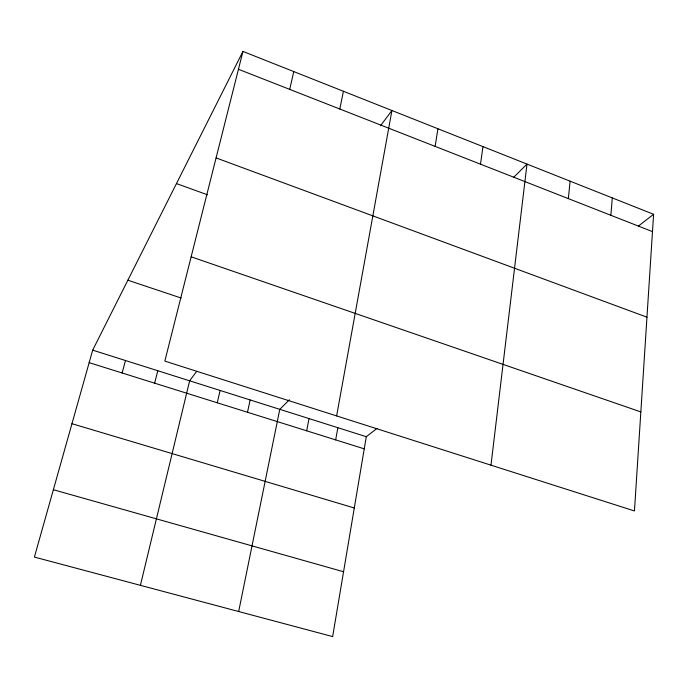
<?xml version="1.0" encoding="UTF-8"?>
<svg xmlns="http://www.w3.org/2000/svg" width="688" height="688" viewBox="0 0 688 688"><rect width="100%" height="100%" fill="white"/><g stroke="black" fill="none" stroke-linecap="round" stroke-linejoin="round"><path stroke-width="1.03" d="M653.6 214.295L634.456 510.952L164.836 361.105L242.941 51.419L653.6 214.295L638.507 225.982M610.867 215.292L612.294 197.912M568.348 198.617L570.103 181.185M490.983 465.174L526.999 164.088L513.566 177.418M480.508 164.183L482.959 146.621M435.126 146.389L437.938 128.759M377.05 428.375L366.291 436.699L332.648 636.581L34.4 557.074L92.682 350.14L242.941 51.419M335.658 439.89L337.851 427.704M336.621 415.922L391.919 110.51L380.533 125.723M306.676 430.808L309.015 418.579M339.803 109.014L343.415 91.272M238.667 611.529L279.784 409.334L289.45 399.745M247.499 412.267L250.148 399.96M217.288 402.798L220.1 390.449M289.717 89.38L293.767 71.578M140.412 585.333L189.63 380.808L196.639 371.451M154.628 383.164L157.784 370.737M122.137 372.982L125.474 360.512M53.372 489.718L343.561 571.745M71.965 423.696L354.294 507.985M89.165 362.653L364.244 448.843M92.682 350.14L366.291 436.699M127.865 280.205L181.245 298.067M191.135 256.813L640.846 411.914M176.455 183.593L207.475 194.781M216.084 157.913L646.961 317.185M238.435 69.273L652.482 231.607"/></g></svg>
